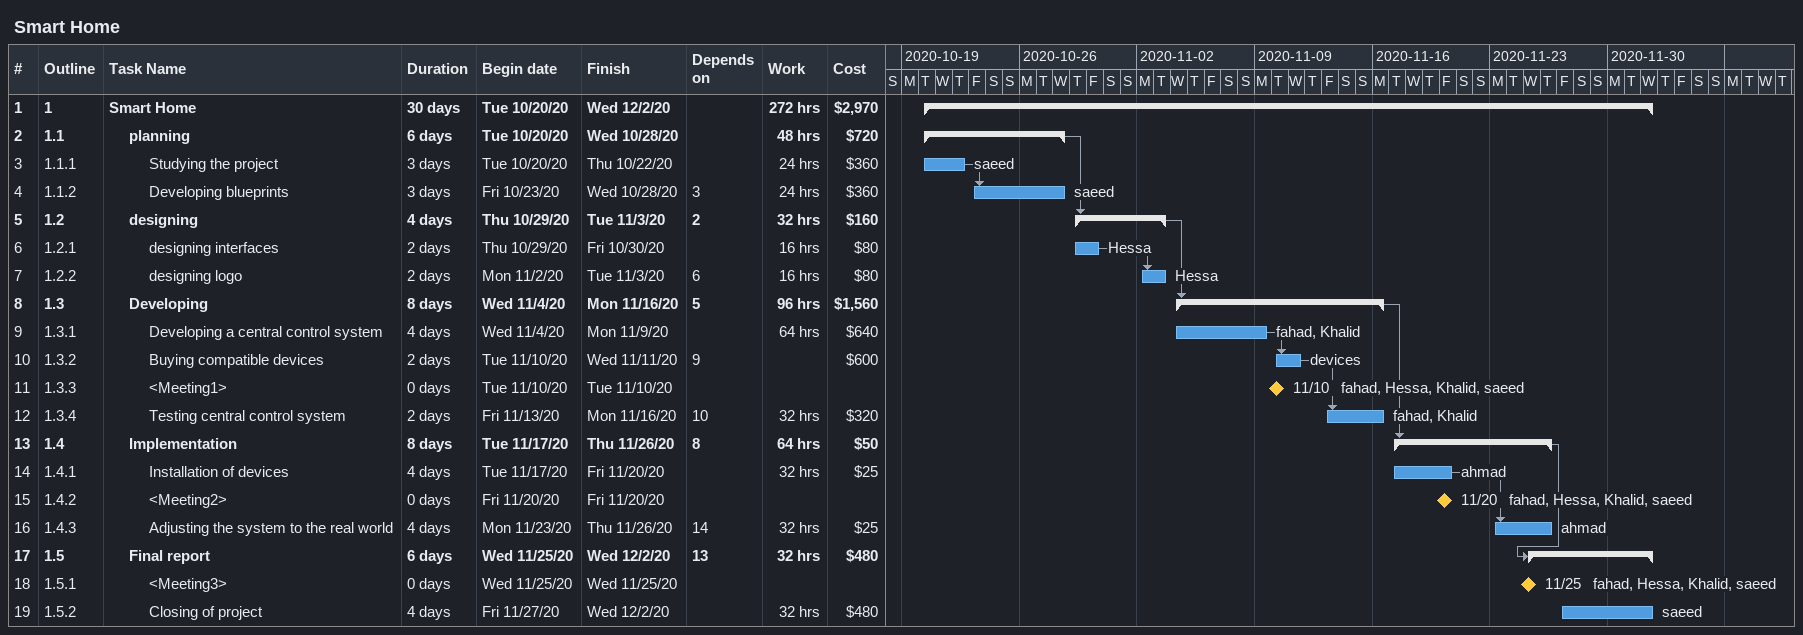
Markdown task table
Smart Home

| ID | WBS | Task | Duration | Start | Finish | Predecessors | Resources | Work (h) | Cost ($) |
|---|---|---|---|---|---|---|---|---|---|
| 1 | 1 | **Smart Home** | 30d | 2020-10-20 | 2020-12-02 |  |  | 272 | 2970 |
| 2 | 1.1 | **planning** | 6d | 2020-10-20 | 2020-10-28 |  |  | 48 | 720 |
| 3 | 1.1.1 | Studying the project | 3d | 2020-10-20 | 2020-10-22 |  | saeed | 24 | 360 |
| 4 | 1.1.2 | Developing blueprints | 3d | 2020-10-23 | 2020-10-28 | 3 | saeed | 24 | 360 |
| 5 | 1.2 | **designing** | 4d | 2020-10-29 | 2020-11-03 | 2 |  | 32 | 160 |
| 6 | 1.2.1 | designing interfaces | 2d | 2020-10-29 | 2020-10-30 |  | Hessa | 16 | 80 |
| 7 | 1.2.2 | designing logo | 2d | 2020-11-02 | 2020-11-03 | 6 | Hessa | 16 | 80 |
| 8 | 1.3 | **Developing** | 8d | 2020-11-04 | 2020-11-16 | 5 |  | 96 | 1560 |
| 9 | 1.3.1 | Developing a central control system | 4d | 2020-11-04 | 2020-11-09 |  | fahad, Khalid | 64 | 640 |
| 10 | 1.3.2 | Buying compatible devices | 2d | 2020-11-10 | 2020-11-11 | 9 | devices |  | 600 |
| 11 | 1.3.3 | <Meeting1> | 0d | 2020-11-10 | 2020-11-10 |  | fahad, Hessa, Khalid, saeed |  |  |
| 12 | 1.3.4 | Testing central control system | 2d | 2020-11-13 | 2020-11-16 | 10 | fahad, Khalid | 32 | 320 |
| 13 | 1.4 | **Implementation** | 8d | 2020-11-17 | 2020-11-26 | 8 |  | 64 | 50 |
| 14 | 1.4.1 | Installation of devices | 4d | 2020-11-17 | 2020-11-20 |  | ahmad | 32 | 25 |
| 15 | 1.4.2 | <Meeting2> | 0d | 2020-11-20 | 2020-11-20 |  | fahad, Hessa, Khalid, saeed |  |  |
| 16 | 1.4.3 | Adjusting the system to the real world | 4d | 2020-11-23 | 2020-11-26 | 14 | ahmad | 32 | 25 |
| 17 | 1.5 | **Final report** | 6d | 2020-11-25 | 2020-12-02 | 13 |  | 32 | 480 |
| 18 | 1.5.1 | <Meeting3> | 0d | 2020-11-25 | 2020-11-25 |  | fahad, Hessa, Khalid, saeed |  |  |
| 19 | 1.5.2 | Closing of project | 4d | 2020-11-27 | 2020-12-02 |  | saeed | 32 | 480 |
